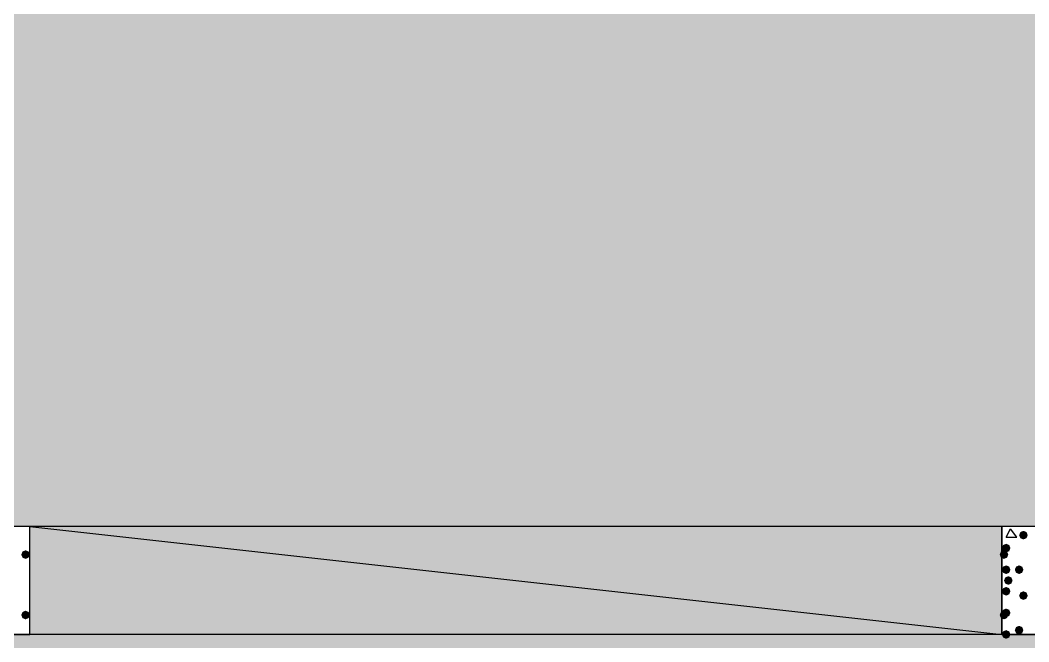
# Model space of a CAD drawing. Header units: millimetres. Extents: x 0 to 420, y 0 to 297.
# Drawn here: x 54.72 to 74.49, y 105.6 to 117.79 of the extents above; entities that cross this region are included whole.
import ezdxf

# ---------------------------------------------------------------- set-up
doc = ezdxf.new("R2010")
doc.units = ezdxf.units.MM
doc.layers.get('0').update_dxf_attribs({"linetype": 'CONTINUOUS'})

msp = doc.modelspace()

# ---------------------------------------------------------------- hatches: boundary and pattern name
at = {"true_color": 0x000008}
h = msp.add_hatch(color=0, dxfattribs=at)
h.paths.add_polyline_path([(201.125667, 126.915333), (39.708667, 126.915333), (201.125667, 107.865333)], flags=0)
h.paths.add_polyline_path([(39.708667, 126.915333), (201.125667, 107.865333), (39.708667, 107.865333)], flags=0)
h = msp.add_hatch(color=0, dxfattribs=at)
h.paths.add_polyline_path([(73.956333, 107.865333), (54.906333, 107.865333), (73.956333, 105.748667)], flags=0)
h.paths.add_polyline_path([(54.906333, 107.865333), (73.956333, 105.748667), (54.906333, 105.748667)], flags=0)
at = {"true_color": 0x000007}
for points in [[(74.464333, 107.696), (74.439462, 107.636204), (74.379667, 107.611333), (74.319871, 107.636204), (74.295, 107.696), (74.319871, 107.755796), (74.379667, 107.780667), (74.439462, 107.755796)], [(54.906333, 107.315), (54.881462, 107.255204), (54.821667, 107.230333), (54.761871, 107.255204), (54.737, 107.315), (54.761871, 107.374796), (54.821667, 107.399667), (54.881462, 107.374796)], [(74.083333, 107.315), (74.058463, 107.255204), (73.998667, 107.230333), (73.938871, 107.255204), (73.914, 107.315), (73.938871, 107.374796), (73.998667, 107.399667), (74.058462, 107.374796)], [(74.125667, 107.442), (74.100796, 107.382204), (74.041, 107.357333), (73.981204, 107.382204), (73.956333, 107.442), (73.981204, 107.501796), (74.041, 107.526667), (74.100796, 107.501796)], [(74.125667, 107.018667), (74.100796, 106.958871), (74.041, 106.934), (73.981204, 106.958871), (73.956333, 107.018667), (73.981204, 107.078462), (74.041, 107.103333), (74.100796, 107.078463)], [(74.379667, 107.018667), (74.354796, 106.958871), (74.295, 106.934), (74.235204, 106.958871), (74.210333, 107.018667), (74.235204, 107.078462), (74.295, 107.103333), (74.354796, 107.078463)], [(74.168, 106.807), (74.143129, 106.747204), (74.083333, 106.722333), (74.023537, 106.747204), (73.998667, 106.807), (74.023537, 106.866796), (74.083333, 106.891667), (74.143129, 106.866796)], [(74.125667, 106.595333), (74.100796, 106.535538), (74.041, 106.510667), (73.981204, 106.535538), (73.956333, 106.595333), (73.981204, 106.655129), (74.041, 106.68), (74.100796, 106.655129)], [(74.464333, 106.510667), (74.439462, 106.450871), (74.379667, 106.426), (74.319871, 106.450871), (74.295, 106.510667), (74.319871, 106.570462), (74.379667, 106.595333), (74.439462, 106.570463)], [(54.906333, 106.129667), (54.881462, 106.069871), (54.821667, 106.045), (54.761871, 106.069871), (54.737, 106.129667), (54.761871, 106.189462), (54.821667, 106.214333), (54.881462, 106.189463)], [(74.083333, 106.129667), (74.058463, 106.069871), (73.998667, 106.045), (73.938871, 106.069871), (73.914, 106.129667), (73.938871, 106.189462), (73.998667, 106.214333), (74.058462, 106.189463)], [(74.125667, 106.172), (74.100796, 106.112204), (74.041, 106.087333), (73.981204, 106.112204), (73.956333, 106.172), (73.981204, 106.231796), (74.041, 106.256667), (74.100796, 106.231796)], [(74.125667, 105.748667), (74.100796, 105.688871), (74.041, 105.664), (73.981204, 105.688871), (73.956333, 105.748667), (73.981204, 105.808462), (74.041, 105.833333), (74.100796, 105.808463)], [(74.379667, 105.833333), (74.354796, 105.773538), (74.295, 105.748667), (74.235204, 105.773538), (74.210333, 105.833333), (74.235204, 105.893129), (74.295, 105.918), (74.354796, 105.893129)]]:
    msp.add_hatch(color=0, dxfattribs=at).paths.add_polyline_path(points, flags=0)
at = {"true_color": 0x000008}
h = msp.add_hatch(color=0, dxfattribs=at)
h.paths.add_polyline_path([(385.826, 105.748667), (39.708667, 105.748667), (385.826, 86.656333)], flags=0)
h.paths.add_polyline_path([(39.708667, 105.748667), (385.826, 86.656333), (39.708667, 86.656333)], flags=0)

# ---------------------------------------------------------------- linework, layer by layer
at = {"color": 0, "true_color": 0x000008}
for points in [[(39.708667, 126.915333), (201.125667, 107.865333), (39.708667, 107.865333)], [(73.956333, 107.865333), (54.906333, 107.865333), (73.956333, 105.748667)], [(54.906333, 107.865333), (73.956333, 105.748667), (54.906333, 105.748667)], [(385.826, 105.748667), (39.708667, 105.748667), (385.826, 86.656333)]]:
    msp.add_lwpolyline(points, close=True, dxfattribs=at)
at = {"color": 0, "true_color": 0x000007}
for points in [[(52.789667, 107.865333), (52.789667, 105.748667), (54.906333, 105.748667), (54.906333, 107.865333)], [(73.956333, 107.865333), (73.956333, 105.748667), (76.073, 105.748667), (76.073, 107.865333)]]:
    msp.add_lwpolyline(points, close=True, dxfattribs=at)
for points in [[(74.041, 107.653667), (74.125667, 107.823)], [(74.252667, 107.653667), (74.125667, 107.823)], [(74.041, 107.653667), (74.252667, 107.653667)]]:
    msp.add_lwpolyline(points, dxfattribs=at)

doc.saveas('drawing.dxf')
